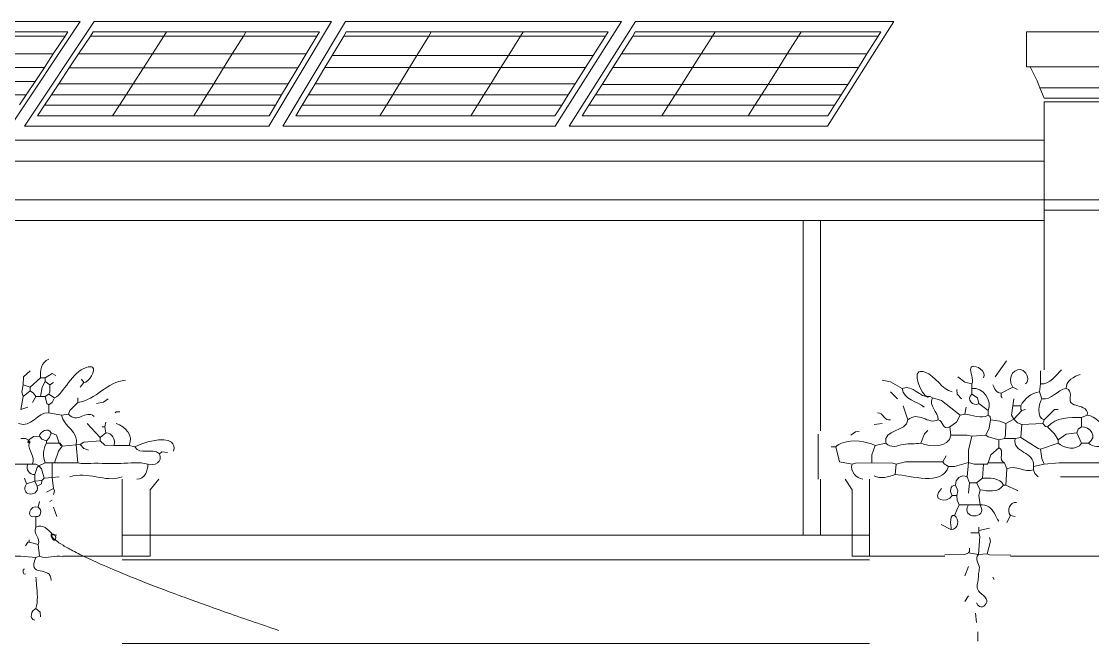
# Model space of a CAD drawing. Header units: millimetres. Extents: x 0 to 19989, y 0 to 8213.
# Drawn here: x 13022 to 16492, y 6199 to 8213 of the extents above; entities that cross this region are included whole.
import ezdxf

# ---------------------------------------------------------------- set-up
doc = ezdxf.new("R2010")
doc.units = ezdxf.units.MM
for name, color, linetype, lineweight in [('ARCH', 7, 'Continuous', 13), ('PLANTS', 94, 'Continuous', 13), ('SOLAR', 7, 'Continuous', 13)]:
    doc.layers.add(name, color=color, linetype=linetype, lineweight=lineweight)

msp = doc.modelspace()

# ---------------------------------------------------------------- linework, layer by layer
at = {"layer": 'ARCH', "color": 7, "lineweight": 13}
for p, q in [((16278.3, 8178.7), (17171.9, 8178.7)), ((16278.3, 8065.6), (16278.3, 8178.7)), ((16289.6, 8065.6), (16278.3, 8065.6)), ((16312.2, 8020.4), (16289.6, 8065.6)), ((16289.6, 8065.6), (17135.7, 8065.6)), ((16321.3, 7997.7), (16312.2, 8020.4)), ((16334.8, 7963.8), (16321.3, 7997.7)), ((16321.3, 7997.7), (17113.1, 7997.7)), ((17092.8, 7963.8), (16334.8, 7963.8)), ((16334.8, 7952.5), (17092.8, 7952.5)), ((16334.8, 7828.1), (16334.8, 7952.5)), ((12601.8, 7828.1), (16334.8, 7828.1)), ((16334.8, 7760.2), (16334.8, 7828.1)), ((12590.5, 7760.2), (16334.8, 7760.2)), ((16334.8, 7635.7), (16334.8, 7760.2)), ((12590.5, 7635.7), (16334.8, 7635.7)), ((17092.8, 7635.7), (16334.8, 7635.7)), ((16334.8, 7635.7), (16334.8, 7601.8)), ((16334.8, 7601.8), (17092.8, 7601.8)), ((16334.8, 7601.8), (16334.8, 7567.9)), ((12590.5, 7567.9), (15554.3, 7567.9)), ((15554.3, 7567.9), (15610.9, 7567.9)), ((15554.3, 7567.9), (15554.3, 6549.8)), ((15610.9, 7567.9), (16334.8, 7567.9)), ((15610.9, 7567.9), (15610.9, 6887.3)), ((16334.8, 7567.9), (16334.8, 7085.1)), ((13348.4, 6730.8), (13348.4, 6549.8)), ((13438.9, 6696.8), (13467.2, 6730.8)), ((13438.9, 6549.8), (13438.9, 6696.8)), ((15610.9, 6730.8), (15610.9, 6549.8)), ((15690, 6730.8), (15712.7, 6696.8)), ((15712.7, 6696.8), (15712.7, 6549.8)), ((15769.2, 6549.8), (15769.2, 6730.8)), ((13348.4, 6549.8), (13438.9, 6549.8)), ((13348.4, 6549.8), (13348.4, 6481.9)), ((13438.9, 6549.8), (15554.3, 6549.8)), ((13438.9, 6481.9), (13438.9, 6549.8)), ((15554.3, 6549.8), (15610.9, 6549.8)), ((15610.9, 6549.8), (15712.7, 6549.8)), ((15712.7, 6549.8), (15769.2, 6549.8)), ((15712.7, 6549.8), (15712.7, 6481.9)), ((15769.2, 6481.9), (15769.2, 6549.8)), ((13348.4, 6481.9), (13156.7, 6481.9)), ((13348.4, 6481.9), (13438.9, 6481.9)), ((13348.4, 6470.6), (15769.2, 6470.6)), ((15712.7, 6481.9), (15769.2, 6481.9)), ((16013.4, 6481.9), (15769.2, 6481.9)), ((16782.9, 6481.9), (16226.4, 6481.9)), ((13348.4, 6199.1), (15769.2, 6199.1))]:
    msp.add_line(p, q, dxfattribs=at)
at = {"layer": 'PLANTS', "color": 94, "lineweight": 13}
for points in [[(16213, 7114.6), (16176.5, 7062.6)], [(13050.5, 7081.4), (13029.1, 7062.6), (13027.9, 7036.2)], [(16323.5, 7081.4), (16323.5, 7040)], [(13084.5, 7058.8), (13050.5, 7028.7)], [(13099.5, 7058.8), (13084.5, 7058.8)], [(13099.5, 7047.5), (13089.3, 7028.7), (13084.5, 6998.5)], [(13099.5, 7058.8), (13122.2, 7073.6), (13133.5, 7066.4)], [(13099.5, 7058.8), (13099.5, 7047.5)], [(13114.6, 7036.2), (13099.5, 7047.5)], [(13125.9, 7043.7), (13114.6, 7036.2)], [(13212.7, 7028.7), (13224, 7043.7)], [(13216.4, 7055.1), (13224, 7043.7)], [(15810.7, 7051.3), (15837.1, 7046.5), (15874.8, 7024.9)], [(16055.8, 7062.6), (16078.4, 7044.9), (16101.1, 7040)], [(13027.9, 6998.5), (13024.1, 7013.6), (13027.9, 7036.2)], [(13027.9, 7036.2), (13050.5, 7028.7)], [(13027.9, 6998.5), (13050.5, 7017.3)], [(13050.5, 7017.3), (13050.5, 7028.7)], [(13050.5, 7017.3), (13061.8, 7009.8), (13069.4, 6998.5)], [(13114.6, 7036.2), (13114.5, 7013.6), (13110.9, 7006)], [(15837.1, 7013.6), (15859.7, 6991)], [(16052, 7021.1), (16053.2, 7006), (16067.1, 6991)], [(16101.1, 7024.9), (16101.1, 7040)], [(16101.1, 7024.9), (16101.1, 7006)], [(16195.3, 7009.8), (16233, 7028.7)], [(16195.3, 7009.8), (16195.3, 6998.5), (16199.1, 6994.7)], [(16233, 7028.7), (16248.1, 7021.1)], [(16323.5, 7040), (16319.8, 7013.6)], [(16327.3, 6991), (16319.8, 7013.6)], [(13020.4, 6957), (13027.9, 6998.5)], [(13058.1, 6979.6), (13069.4, 6998.5)], [(13069.4, 6998.5), (13084.5, 6998.5)], [(13099.5, 6998.5), (13084.5, 6998.5)], [(13099.5, 6998.5), (13110.9, 7006)], [(13110.9, 6972.1), (13104.5, 6976), (13099.5, 6998.5)], [(13129.7, 6994.7), (13110.9, 7006)], [(13129.7, 6994.7), (13122, 6979.6), (13110.9, 6972.1)], [(13175, 6941.9), (13178.9, 6953.2), (13205.1, 6979.6)], [(13205.1, 6979.6), (13205.1, 6994.7)], [(13265.5, 6975.9), (13288.1, 6980.8), (13303.2, 6991)], [(15965.3, 6998.5), (15972.9, 6994.7)], [(16063.3, 6938.2), (16003, 6986), (15972.9, 6994.7)], [(16123.7, 6975.9), (16118.7, 6994.6), (16101.1, 7006)], [(16123.7, 6975.9), (16153.8, 6953.2)], [(16236.8, 6991), (16233, 6968.3)], [(13020.4, 6957), (13043, 6964.6)], [(13110.9, 6972.1), (13110.9, 6945.7)], [(13152.3, 6938.2), (13110.9, 6945.7)], [(13175, 6941.9), (13152.3, 6938.2)], [(13340.9, 6949.5), (13329.6, 6949.5), (13325.8, 6945.7)], [(15893.7, 6923.1), (15878.6, 6968.3)], [(16063.3, 6938.2), (16078.4, 6941.9)], [(16082.2, 6964.6), (16078.4, 6941.9)], [(16153.8, 6953.2), (16153.8, 6938.2)], [(16236.8, 6925), (16229.4, 6938.2), (16233, 6968.3)], [(16259.4, 6968.3), (16233, 6968.3)], [(16236.8, 6925), (16263.2, 6953.2)], [(16259.4, 6968.3), (16259.4, 6957), (16263.2, 6953.2)], [(16274.5, 6957), (16263.2, 6953.2)], [(16334.8, 6923.1), (16368.8, 6956.6), (16380.1, 6957)], [(13235.3, 6911.8), (13276.8, 6866.5)], [(13291.9, 6900.5), (13295.6, 6915.5)], [(15784.3, 6908), (15810.7, 6911.8)], [(16063.3, 6938.2), (16051, 6915.7), (16029.4, 6900.5)], [(16146.3, 6874.1), (16156.6, 6896.7), (16161.4, 6923.1)], [(16161.4, 6923.1), (16160.2, 6934.2), (16153.8, 6938.2)], [(16210.4, 6911.8), (16191.6, 6919.2), (16161.4, 6923.1)], [(16206.6, 6862.7), (16210.3, 6874.1), (16210.4, 6911.8)], [(16236.8, 6925), (16210.4, 6911.8)], [(16236.8, 6925), (16248.1, 6913), (16263.2, 6908)], [(16263.2, 6908), (16259.4, 6866.5)], [(16263.2, 6908), (16331.1, 6911.8)], [(16334.8, 6923.1), (16331.1, 6911.8)], [(16346.2, 6900.5), (16338.8, 6901.7), (16331.1, 6911.8)], [(16455.5, 6930.6), (16474.4, 6938.2)], [(16455.5, 6930.6), (16455.5, 6900.5)], [(13044.9, 6857.1), (13061.8, 6869.1), (13080.7, 6870.3)], [(13103.3, 6855.2), (13088.4, 6860.2), (13080.7, 6870.3)], [(13118.4, 6881.6), (13113.4, 6866.5), (13103.3, 6855.2)], [(13118.4, 6881.6), (13136.2, 6873.9), (13144.8, 6847.7)], [(13295.6, 6881.6), (13276.8, 6866.5)], [(13291.9, 6900.5), (13284.3, 6900.5)], [(13291.9, 6900.5), (13295.6, 6881.6)], [(15603.3, 6876.6), (15603.3, 6730.8)], [(15735.3, 6885.4), (15724, 6884.2), (15708.9, 6874.1)], [(15957.8, 6889.1), (15947.5, 6877.8), (15935.1, 6847.7)], [(16029.4, 6900.5), (16033.2, 6874.1)], [(16033.2, 6874.1), (16086, 6873.9), (16101.1, 6870.3)], [(16089.7, 6785.4), (16089.9, 6825), (16101.1, 6870.3)], [(16146.3, 6874.1), (16101.1, 6870.3)], [(16146.3, 6874.1), (16153.9, 6867.7), (16187.8, 6859)], [(16346.2, 6900.5), (16368.6, 6877.8), (16380.1, 6859)], [(16440.4, 6881.6), (16406.5, 6876.8), (16380.1, 6859)], [(16455.5, 6900.5), (16445.2, 6892.8), (16440.4, 6881.6)], [(16455.5, 6847.7), (16440.4, 6881.6)], [(13020.4, 6862.7), (13035.5, 6862.5), (13044.9, 6857.1)], [(13046.8, 6847.7), (13043, 6851.4), (13044.9, 6857.1)], [(13046.8, 6847.7), (13050.5, 6851.4), (13044.9, 6857.1)], [(13044.9, 6857.1), (13046.8, 6847.7)], [(13103.3, 6855.2), (13103.3, 6847.7)], [(13144.8, 6847.7), (13103.3, 6847.7)], [(13154.2, 6838.2), (13142.2, 6821.3), (13129.7, 6783.6)], [(13148.6, 6843.9), (13148.6, 6847.7), (13144.8, 6847.7)], [(13148.6, 6843.9), (13144.8, 6847.7)], [(13148.6, 6843.9), (13152.3, 6843.9), (13154.2, 6838.2)], [(13148.6, 6843.9), (13148.6, 6840.1), (13154.2, 6838.2)], [(13154.2, 6838.2), (13199.5, 6842)], [(13212.7, 6843.9), (13199.5, 6842)], [(13199.5, 6842), (13205.1, 6783.6)], [(13212.7, 6843.9), (13224, 6851.3), (13276.8, 6855.2)], [(13212.7, 6843.9), (13224, 6830), (13239.1, 6825)], [(13276.8, 6855.2), (13276.8, 6866.5)], [(13276.8, 6855.2), (13291.9, 6841.3), (13322, 6840.1)], [(13371, 6840.1), (13322, 6840.1)], [(13371, 6840.1), (13389.9, 6836.3)], [(15644.8, 6836.3), (15659.9, 6836.3)], [(15659.9, 6836.3), (15672.2, 6787.5), (15712.7, 6779.8)], [(15776.8, 6783.6), (15776.9, 6810), (15788.1, 6840.1)], [(15822, 6847.7), (15788.1, 6840.1)], [(16206.6, 6862.7), (16187.8, 6859)], [(16187.8, 6859), (16187.8, 6832.6)], [(16206.6, 6862.7), (16240.6, 6862.7)], [(16240.6, 6862.7), (16259.4, 6866.5)], [(16259.4, 6866.5), (16316, 6830), (16323.5, 6828.8)], [(16323.5, 6828.8), (16380.1, 6847.7)], [(16380.1, 6847.7), (16380.1, 6859)], [(16478.1, 6847.7), (16455.5, 6847.7)], [(13469.1, 6813.7), (13476.6, 6819.9), (13495.5, 6817.5)], [(16006.8, 6787.3), (16018.1, 6806.2)], [(16187.8, 6832.6), (16162.4, 6810), (16153.8, 6783.6)], [(16334.8, 6779.8), (16327.4, 6798.6), (16323.5, 6828.8)], [(12944.9, 6779.8), (13043, 6779.8)], [(13058.1, 6779.8), (13043, 6779.8)], [(13078.8, 6774.1), (13069.4, 6779.6), (13058.1, 6779.8)], [(13078.8, 6774.1), (13073.2, 6768.4), (13065.6, 6745.9)], [(13078.8, 6774.1), (13099.5, 6783.6)], [(13078.8, 6774.1), (13087, 6764.8), (13095.8, 6734.5)], [(13122.2, 6783.6), (13099.5, 6783.6)], [(13122.2, 6783.6), (13129.7, 6783.6)], [(13122.2, 6783.6), (13122.2, 6736.4)], [(13205.1, 6783.6), (13129.7, 6783.6)], [(15776.8, 6783.6), (15724, 6783.4), (15712.7, 6779.8)], [(15856, 6779.8), (15844.6, 6783.4), (15776.8, 6783.6)], [(15856, 6779.8), (15852.2, 6745.9)], [(15856, 6779.8), (15886.1, 6787.2), (16006.8, 6787.3)], [(16025.6, 6772.2), (16010.7, 6780.8), (16006.8, 6787.3)], [(16025.6, 6772.2), (16044.5, 6772.4), (16089.7, 6785.4)], [(16089.7, 6785.4), (16086, 6738.3)], [(16138.8, 6779.8), (16108.6, 6779.9), (16089.7, 6785.4)], [(16138.8, 6779.8), (16135, 6734.5)], [(16138.8, 6779.8), (16150.1, 6779.8), (16153.8, 6783.6)], [(16206.6, 6783.6), (16153.8, 6783.6)], [(16214.2, 6764.7), (16206.6, 6783.6)], [(16300.9, 6772.2), (16334.8, 6779.8)], [(16300.9, 6772.2), (16300.9, 6760.9)], [(16334.8, 6779.8), (16383.9, 6783.6), (16708.1, 6783.6)], [(13039.2, 6715.7), (13031.7, 6734.5)], [(13065.6, 6745.9), (13065.6, 6725.1)], [(13095.8, 6734.5), (13088.2, 6727)], [(13122.2, 6736.4), (13095.8, 6734.5)], [(13122.2, 6736.4), (13144.8, 6738.3)], [(13125.9, 6700.6), (13122.2, 6736.4)], [(16093.5, 6719.5), (16086, 6738.3)], [(16116.1, 6719.5), (16135, 6734.5)], [(16210.4, 6711.9), (16214.2, 6764.7)], [(16300.9, 6760.9), (16304.8, 6749.6), (16316, 6738.3)], [(13039.2, 6715.7), (13065.6, 6725.1)], [(13065.6, 6725.1), (13088.2, 6727)], [(13073.2, 6708.1), (13065.6, 6725.1)], [(13073.2, 6708.1), (13087, 6715.8), (13088.2, 6727)], [(13125.9, 6700.6), (13103.3, 6689.3)], [(13125.9, 6700.6), (13129.4, 6693.1), (13125.9, 6681.7)], [(16052, 6678), (16055.7, 6693.1), (16048.3, 6711.9)], [(16089.7, 6685.5), (16093.5, 6719.5)], [(16116.1, 6719.5), (16093.5, 6719.5)], [(16127.4, 6696.8), (16116.1, 6719.5)], [(16127.4, 6696.8), (16123.7, 6678), (16127.4, 6647.8)], [(16210.4, 6711.9), (16202.9, 6711.9)], [(16210.4, 6711.9), (16248.1, 6694.1), (16250.2, 6693.9)], [(13114.6, 6659.1), (13122.2, 6662.9)], [(16037, 6678), (16052, 6678)], [(16059.6, 6647.8), (16053.1, 6662.9), (16052, 6678)], [(13080.7, 6659.1), (13076.9, 6640.3)], [(13125.9, 6640.3), (13137.3, 6610.1)], [(16059.6, 6647.8), (16044.5, 6613.9)], [(16089.7, 6647.8), (16059.6, 6647.8)], [(16089.7, 6647.8), (16127.4, 6647.8)], [(13069.4, 6610.1), (13069.4, 6576.2)], [(16225.5, 6613.9), (16214.2, 6591.3)], [(16240.8, 6610.7), (16225.5, 6613.9)], [(16033.2, 6568.6), (16001.9, 6584.2)], [(16123.7, 6564.9), (16123.7, 6576.2)], [(16123.7, 6564.9), (16157.6, 6572.4)], [(16123.7, 6564.9), (16123.7, 6557.3)], [(13035.4, 6515.8), (13043, 6527.1), (13046.8, 6527.1)], [(13046.8, 6527.1), (13046.8, 6534.7)], [(13046.8, 6527.1), (13076.9, 6519.6)], [(16097.3, 6557.3), (16123.7, 6557.3)], [(16121.8, 6487.6), (16126.3, 6546), (16123.7, 6557.3)], [(16150.1, 6489.4), (16161.1, 6530.9), (16157.6, 6542.2)], [(13076.9, 6519.6), (13080.7, 6481.9)], [(16013, 6486), (16078.4, 6487.8), (16089.7, 6493.2)], [(16093.5, 6508.3), (16093.5, 6497), (16089.7, 6493.2)], [(16121.8, 6487.6), (16089.7, 6493.2)], [(16121.8, 6487.6), (16150.1, 6489.4)], [(16226.8, 6485.7), (16157.6, 6485.8), (16150.1, 6489.4)], [(13069.4, 6478.1), (13020.4, 6481.9), (12951.9, 6481.9)], [(13069.4, 6478.1), (13080.7, 6481.9)], [(16078.4, 6417.8), (16089.7, 6448)], [(16172.7, 6406.5), (16168.9, 6414)], [(16078.4, 6334.8), (16089.7, 6353.7)], [(13069.4, 6312.2), (13083.4, 6300.9), (13084.5, 6285.8)], [(16112.4, 6297.1), (16116.1, 6267)], [(16119.9, 6206.6), (16119.9, 6236.8)]]:
    msp.add_lwpolyline(points, dxfattribs=at)
for points in [[(13084.5, 7058.8), (13081.3, 7081.1), (13085.1, 7110.3), (13110.9, 7119.2)], [(16323.5, 7040), (16353.1, 7035.6), (16374.2, 7070.2), (16391.4, 7085.2)], [(13205.1, 6979.6), (13264.4, 6987.3), (13298.4, 7047.4), (13359.7, 7051.3)], [(16406.5, 7024.9), (16403.3, 7049), (16434.7, 7064.5), (16451.7, 7070.1)], [(15965.3, 6998.5), (15929.6, 6992.8), (15911.8, 7038.9), (15874.8, 7024.9)], [(15946.5, 6964.6), (15927.5, 6980.6), (15877.7, 6990.2), (15874.8, 7024.9)], [(16101.1, 7024.9), (16135.9, 7028.7), (16169.2, 6985.7), (16153.8, 6953.2)], [(16195.3, 7009.8), (16181.1, 7008.7), (16173, 7025.5), (16168.9, 7036.2)], [(16319.8, 7013.6), (16293.1, 7010.8), (16270.9, 6991.6), (16259.4, 6968.3)], [(16327.3, 6991), (16360, 6986.5), (16376.6, 7020.7), (16406.5, 7024.9)], [(15991.7, 6923.1), (15992.2, 6949.4), (15959.3, 6967.7), (15972.9, 6994.7)], [(16123.7, 6975.9), (16105.8, 6964.1), (16079.5, 6992.2), (16101.1, 7006)], [(16334.8, 6923.1), (16307.4, 6930.6), (16319.8, 6979.1), (16327.3, 6991)], [(13012.8, 6911.8), (13054.8, 6894.7), (13072.2, 6949.3), (13110.9, 6945.7)], [(13175, 6941.9), (13201.7, 6907.2), (13230.4, 6958.2), (13257.9, 6934.4)], [(15837.1, 6923.1), (15817.7, 6918.1), (15813.9, 6947.4), (15795.6, 6945.7)], [(15893.7, 6923.1), (15926.8, 6953.8), (15959.9, 6906.1), (15991.7, 6923.1)], [(16078.4, 6941.9), (16101.1, 6939.4), (16131.5, 6924), (16153.8, 6938.2)], [(13152.3, 6938.2), (13158.5, 6901.8), (13210, 6884.9), (13199.5, 6842)], [(13371, 6840.1), (13386.8, 6872.7), (13358.5, 6901.6), (13329.6, 6911.8)], [(15822, 6847.7), (15813.1, 6895.1), (15888.5, 6882.2), (15893.7, 6923.1)], [(16029.4, 6900.5), (16004.5, 6887.8), (16009.2, 6919.8), (15991.7, 6923.1)], [(16455.5, 6930.6), (16418.2, 6932.2), (16372.7, 6931.5), (16346.2, 6900.5)], [(16546, 6900.5), (16517.6, 6905.4), (16503.2, 6934.7), (16474.4, 6938.2)], [(13118.4, 6881.6), (13110.5, 6899.2), (13081.9, 6886), (13080.7, 6870.3)], [(13295.6, 6881.6), (13315.5, 6881.6), (13328.4, 6858.8), (13322, 6840.1)], [(15935.1, 6847.7), (15967.9, 6834.5), (16025.2, 6830.8), (16033.2, 6874.1)], [(16478.1, 6847.7), (16510.8, 6867.9), (16483.9, 6902.8), (16455.5, 6900.5)], [(13046.8, 6847.7), (13043.2, 6823.4), (13068.2, 6805.1), (13058.1, 6779.8)], [(13099.5, 6783.6), (13091.1, 6803.8), (13092.2, 6828.6), (13103.3, 6847.7)], [(13389.9, 6836.3), (13405.3, 6805.7), (13446.4, 6834.9), (13469.1, 6813.7)], [(16300.9, 6772.2), (16305.3, 6823.3), (16232.7, 6812.8), (16240.6, 6862.7)], [(16455.5, 6847.7), (16441.3, 6821.5), (16398.1, 6831.1), (16380.1, 6847.7)], [(16478.1, 6847.7), (16492.7, 6833.6), (16517.8, 6833.9), (16534.7, 6843.9)], [(13469.1, 6813.7), (13482.3, 6787.1), (13452, 6772.3), (13431.4, 6779.8)], [(16206.6, 6783.6), (16183.7, 6792.6), (16209.1, 6826.4), (16187.8, 6832.6)], [(13065.6, 6745.9), (13049.3, 6745.6), (13034.1, 6762.6), (13043, 6779.8)], [(13395.6, 6730.8), (13422.2, 6732.2), (13432.5, 6758.2), (13431.4, 6779.8)], [(15747.7, 6730.8), (15725.9, 6734.7), (15705.4, 6754.9), (15712.7, 6779.8)], [(16025.6, 6772.2), (16002.4, 6705.6), (15904.4, 6744.6), (15852.2, 6745.9)], [(16214.2, 6764.7), (16243.8, 6778.9), (16270.8, 6751.5), (16300.9, 6760.9)], [(13178.7, 6738.3), (13236.9, 6759), (13290.9, 6718.4), (13348.4, 6738.3)], [(15784.3, 6742.1), (15804.5, 6729.3), (15831.8, 6740.1), (15852.2, 6745.9)], [(16048.3, 6711.9), (16045.8, 6730.3), (16066.2, 6750), (16086, 6738.3)], [(16202.9, 6711.9), (16193.7, 6737.7), (16153.3, 6734.5), (16135, 6734.5)], [(16387.6, 6738.3), (16478.1, 6738.3), (16568.6, 6738.3), (16659.1, 6738.3)], [(16037, 6678), (16020.3, 6650.5), (15963.3, 6662.9), (16003, 6700.6)], [(16037, 6678), (16029, 6689.1), (16029.3, 6711.7), (16048.3, 6711.9)], [(16127.4, 6696.8), (16150.5, 6692.7), (16187.6, 6686.1), (16202.9, 6711.9)], [(13076.9, 6640.3), (13049.2, 6652), (13033.8, 6600.6), (13069.4, 6610.1)], [(13076.9, 6640.3), (13090.5, 6632.4), (13085.6, 6608.1), (13069.4, 6610.1)], [(16089.7, 6647.8), (16062, 6601.2), (16155.6, 6599.5), (16127.4, 6647.8)], [(16245.8, 6655.2), (16223.9, 6658.9), (16214, 6630.2), (16225.5, 6613.9)], [(16033.2, 6568.6), (16037.6, 6563.3), (16022.2, 6618.9), (16044.5, 6613.9)], [(16033.2, 6568.6), (16058.4, 6566.9), (16061.8, 6601.7), (16044.5, 6613.9)], [(13069.4, 6576.2), (13058, 6554.1), (13086.2, 6541.2), (13076.9, 6519.6)], [(13122.2, 6553.5), (13109.7, 6566.7), (13090.5, 6588), (13069.4, 6576.2)], [(13069.4, 6478.1), (13036.4, 6410), (13121.2, 6454.8), (13118.4, 6402.7)], [(13080.7, 6481.9), (13105.3, 6471.1), (13131.2, 6487.9), (13156.1, 6479.4)], [(13031.7, 6440.4), (13024.3, 6440.5), (13027.7, 6417.6), (13035.4, 6425.3)], [(13069.4, 6312.2), (13054.4, 6308.4), (13045.9, 6278.5), (13065.6, 6274.5)]]:
    msp.add_open_spline(points, degree=3, dxfattribs=at)
for points, knots in [([(13129.7, 6994.7), (13160.6, 7009.2), (13189.3, 7089.4), (13272.4, 7099), (13241.8, 7043.7), (13224, 7043.7)], [0, 0, 0, 0, 0.618362, 0.717696, 1, 1, 1, 1]), ([(16037, 7013.6), (16003.2, 7020.2), (15979.6, 7075), (15900, 7085.9), (15948.2, 6981.5), (15965.3, 6998.5)], [0, 0, 0, 0, 0.477604, 0.578622, 1, 1, 1, 1]), ([(16138.8, 7058.8), (16150.5, 7081), (16107.9, 7104.3), (16090.8, 7084.8), (16108.5, 7053.1), (16101.1, 7040)], [0, 0, 0, 0, 0.492764, 0.576486, 1, 1, 1, 1]), ([(16274.5, 7040), (16288.6, 7049.8), (16263.5, 7117.2), (16210.2, 7062.8), (16233, 7028.7)], [0, 0, 0, 0, 0.362977, 1, 1, 1, 1]), ([(16406.5, 7024.9), (16429.1, 7016.2), (16402.3, 6970.5), (16460.4, 6969.5), (16477.2, 6950.6), (16474.4, 6938.2)], [0, 0, 0, 0, 0.400074, 0.771719, 1, 1, 1, 1]), ([(13389.9, 6836.3), (13415, 6848.4), (13504, 6877.8), (13519.2, 6835.4), (13514.3, 6821.3)], [0, 0, 0, 0, 0.77358, 1, 1, 1, 1]), ([(15659.9, 6836.3), (15666.3, 6841.6), (15703.5, 6861.6), (15757.1, 6854.6), (15788.1, 6840.1)], [0, 0, 0, 0, 0.200404, 1, 1, 1, 1]), ([(15822, 6847.7), (15838.5, 6829.7), (15876.9, 6849.1), (15916.8, 6844.5), (15935.1, 6847.7)], [0, 0, 0, 0, 0.517654, 1, 1, 1, 1]), ([(13205.1, 6783.6), (13218.9, 6780.8), (13265.4, 6784.3), (13341.1, 6778.8), (13402.6, 6787.5), (13431.4, 6779.8)], [0, 0, 0, 0, 0.184612, 0.615957, 1, 1, 1, 1]), ([(13073.2, 6708.1), (13077.7, 6688.3), (13045.1, 6673.8), (13026.6, 6698), (13039.2, 6715.7)], [0, 0, 0, 0, 0.528816, 1, 1, 1, 1]), ([(16127.4, 6647.8), (16148.8, 6650.9), (16173.6, 6630.6), (16181.8, 6601.4), (16187.8, 6595)], [0, 0, 0, 0, 0.651435, 1, 1, 1, 1]), ([(13136.5, 6550.4), (13110.2, 6557.1), (13130.7, 6520.8), (13136.5, 6550.4), (13110.2, 6557.1), (13130.7, 6520.8)], [-1, -0.551041, -0.227421, 0, 0.448959, 0.772579, 1, 1.448959, 1.772579, 2]), ([(16121.8, 6487.6), (16108.5, 6473.7), (16131.3, 6452.3), (16121.5, 6428.1), (16123.2, 6405.7), (16105.9, 6365.3), (16173.7, 6343.9), (16126.9, 6306.1), (16116.1, 6331.1)], [0, 0, 0, 0, 0.219427, 0.313542, 0.369396, 0.549329, 0.820742, 1, 1, 1, 1]), ([(13069.4, 6312.2), (13076.1, 6337), (13072.8, 6372.1), (13070.2, 6405.4), (13069.4, 6414)], [0, 0, 0, 0, 0.736664, 1, 1, 1, 1])]:
    msp.add_open_spline(points, degree=3, knots=knots, dxfattribs=at)
at = {"layer": 'SOLAR', "color": 7, "lineweight": 13}
for p, q in [((12522.6, 8212.7), (13212.7, 8212.7)), ((13212.7, 8212.7), (12986.4, 7873.3)), ((13031.7, 7873.3), (13257.9, 8212.7)), ((13257.9, 8212.7), (14027.1, 8212.7)), ((14027.1, 8212.7), (13823.5, 7873.3)), ((13868.8, 7873.3), (14072.4, 8212.7)), ((14072.4, 8212.7), (14966.1, 8212.7)), ((14966.1, 8212.7), (14751.1, 7873.3)), ((14796.4, 7873.3), (15011.3, 8212.7)), ((15011.3, 8212.7), (15848.4, 8212.7)), ((15848.4, 8212.7), (15633.5, 7873.3)), ((12952.3, 8165.5), (13164, 8165.5)), ((12960.8, 8178.7), (13172.9, 8178.7)), ((13164, 8165.5), (13125.5, 8107.5)), ((13172.9, 8178.7), (13164, 8165.5)), ((13207.2, 8107.5), (13245.8, 8165.5)), ((13245.8, 8165.5), (13254.6, 8178.7)), ((13245.8, 8165.5), (13483.9, 8165.5)), ((13254.6, 8178.7), (13492.5, 8178.7)), ((13483.9, 8165.5), (13446.5, 8107.5)), ((13492.5, 8178.7), (13483.9, 8165.5)), ((13483.9, 8165.5), (13741.4, 8165.5)), ((13492.5, 8178.7), (13749.6, 8178.7)), ((13741.4, 8165.5), (13705.3, 8107.5)), ((13749.6, 8178.7), (13741.4, 8165.5)), ((13741.4, 8165.5), (13979.5, 8165.5)), ((13749.6, 8178.7), (13987.5, 8178.7)), ((13979.5, 8165.5), (13944.6, 8107.5)), ((13987.5, 8178.7), (13979.5, 8165.5)), ((14028.6, 8102.6), (14066.4, 8165.5)), ((14066.4, 8165.5), (14074.3, 8178.7)), ((14066.4, 8165.5), (14341.5, 8165.5)), ((14074.3, 8178.7), (14349.5, 8178.7)), ((14341.5, 8165.5), (14303, 8102.6)), ((14349.5, 8178.7), (14341.5, 8165.5)), ((14341.5, 8165.5), (14638.8, 8165.5)), ((14349.5, 8178.7), (14647.1, 8178.7)), ((14638.8, 8165.5), (14599.7, 8102.6)), ((14647.1, 8178.7), (14638.8, 8165.5)), ((14638.8, 8165.5), (14913.9, 8165.5)), ((14647.1, 8178.7), (14922.3, 8178.7)), ((14913.9, 8165.5), (14874.1, 8102.6)), ((14922.3, 8178.7), (14913.9, 8165.5)), ((14965.6, 8107.5), (15002.4, 8165.5)), ((15002.4, 8165.5), (15010.7, 8178.7)), ((15002.4, 8165.5), (15260.5, 8165.5)), ((15010.7, 8178.7), (15268.9, 8178.7)), ((15260.5, 8165.5), (15223.7, 8107.5)), ((15268.9, 8178.7), (15260.5, 8165.5)), ((15260.5, 8165.5), (15539.5, 8165.5)), ((15268.9, 8178.7), (15547.9, 8178.7)), ((15539.5, 8165.5), (15502.8, 8107.5)), ((15547.9, 8178.7), (15539.5, 8165.5)), ((15539.5, 8165.5), (15797.6, 8165.5)), ((15547.9, 8178.7), (15806, 8178.7)), ((15797.6, 8165.5), (15760.9, 8107.5)), ((15806, 8178.7), (15797.6, 8165.5)), ((12914.9, 8107.5), (13125.5, 8107.5)), ((13125.5, 8107.5), (13096.5, 8063.9)), ((13177.2, 8062.3), (13207.2, 8107.5)), ((13207.2, 8107.5), (13446.5, 8107.5)), ((13446.5, 8107.5), (13417.4, 8062.3)), ((13446.5, 8107.5), (13705.3, 8107.5)), ((13705.3, 8107.5), (13677.2, 8062.3)), ((13705.3, 8107.5), (13944.6, 8107.5)), ((13944.6, 8107.5), (13917.5, 8062.3)), ((14005.4, 8063.9), (14028.6, 8102.6)), ((14028.6, 8102.6), (14303, 8102.6)), ((14303, 8102.6), (14279.4, 8063.9)), ((14303, 8102.6), (14599.7, 8102.6)), ((14599.7, 8102.6), (14575.6, 8063.9)), ((14599.7, 8102.6), (14874.1, 8102.6)), ((14874.1, 8102.6), (14849.7, 8063.9)), ((14938, 8063.9), (14965.6, 8107.5)), ((14965.6, 8107.5), (15223.7, 8107.5)), ((15223.7, 8107.5), (15196.2, 8063.9)), ((15223.7, 8107.5), (15502.8, 8107.5)), ((15502.8, 8107.5), (15475.2, 8063.9)), ((15502.8, 8107.5), (15760.9, 8107.5)), ((15760.9, 8107.5), (15733.3, 8063.9)), ((12886.8, 8063.9), (13096.5, 8063.9)), ((13096.5, 8063.9), (13066.5, 8018.8)), ((13142.9, 8010.7), (13177.2, 8062.3)), ((13177.2, 8062.3), (13417.4, 8062.3)), ((13417.4, 8062.3), (13384.2, 8010.7)), ((13417.4, 8062.3), (13677.2, 8062.3)), ((13677.2, 8062.3), (13645.1, 8010.7)), ((13677.2, 8062.3), (13917.5, 8062.3)), ((13917.5, 8062.3), (13886.4, 8010.7)), ((13973.4, 8010.7), (14005.4, 8063.9)), ((14005.4, 8063.9), (14279.4, 8063.9)), ((14279.4, 8063.9), (14246.9, 8010.7)), ((14279.4, 8063.9), (14575.6, 8063.9)), ((14575.6, 8063.9), (14542.5, 8010.7)), ((14575.6, 8063.9), (14849.7, 8063.9)), ((14849.7, 8063.9), (14816, 8010.7)), ((14903.3, 8009.1), (14938, 8063.9)), ((14938, 8063.9), (15196.2, 8063.9)), ((15196.2, 8063.9), (15161.4, 8009.1)), ((15196.2, 8063.9), (15475.2, 8063.9)), ((15475.2, 8063.9), (15440.5, 8009.1)), ((15475.2, 8063.9), (15733.3, 8063.9)), ((15733.3, 8063.9), (15698.6, 8009.1)), ((12857.7, 8018.8), (13066.5, 8018.8)), ((13066.5, 8018.8), (13037.6, 7975.3)), ((13119.3, 7975.3), (13142.9, 8010.7)), ((13142.9, 8010.7), (13384.2, 8010.7)), ((13384.2, 8010.7), (13361.3, 7975.3)), ((13384.2, 8010.7), (13645.1, 8010.7)), ((13645.1, 8010.7), (13623, 7975.3)), ((13645.1, 8010.7), (13886.4, 8010.7)), ((13886.4, 8010.7), (13865.1, 7975.3)), ((13952.1, 7975.3), (13973.4, 8010.7)), ((13973.4, 8010.7), (14246.9, 8010.7)), ((14246.9, 8010.7), (14225.2, 7975.3)), ((14246.9, 8010.7), (14542.5, 8010.7)), ((14542.5, 8010.7), (14520.5, 7975.3)), ((14542.5, 8010.7), (14816, 8010.7)), ((14816, 8010.7), (14793.6, 7975.3)), ((14881.9, 7975.3), (14903.3, 8009.1)), ((14903.3, 8009.1), (15161.4, 8009.1)), ((15161.4, 8009.1), (15140, 7975.3)), ((15161.4, 8009.1), (15440.5, 8009.1)), ((15440.5, 8009.1), (15419, 7975.3)), ((15440.5, 8009.1), (15698.6, 8009.1)), ((15698.6, 8009.1), (15677.1, 7975.3)), ((12829.7, 7975.3), (13037.6, 7975.3)), ((13037.6, 7975.3), (13016.1, 7943)), ((13096.8, 7941.4), (13119.3, 7975.3)), ((13119.3, 7975.3), (13361.3, 7975.3)), ((13361.3, 7975.3), (13339.5, 7941.4)), ((13361.3, 7975.3), (13623, 7975.3)), ((13623, 7975.3), (13602, 7941.4)), ((13623, 7975.3), (13865.1, 7975.3)), ((13865.1, 7975.3), (13844.7, 7941.4)), ((13931.8, 7941.4), (13952.1, 7975.3)), ((13952.1, 7975.3), (14225.2, 7975.3)), ((14225.2, 7975.3), (14204.5, 7941.4)), ((14225.2, 7975.3), (14520.5, 7975.3)), ((14520.5, 7975.3), (14499.4, 7941.4)), ((14520.5, 7975.3), (14793.6, 7975.3)), ((14793.6, 7975.3), (14772.2, 7941.4)), ((14860.5, 7941.4), (14881.9, 7975.3)), ((14881.9, 7975.3), (15140, 7975.3)), ((15140, 7975.3), (15118.6, 7941.4)), ((15140, 7975.3), (15419, 7975.3)), ((15419, 7975.3), (15397.6, 7941.4)), ((15419, 7975.3), (15677.1, 7975.3)), ((15677.1, 7975.3), (15655.7, 7941.4)), ((13074, 7907.2), (13096.8, 7941.4)), ((13096.8, 7941.4), (13339.5, 7941.4)), ((13339.5, 7941.4), (13317.5, 7907.2)), ((13339.5, 7941.4), (13602, 7941.4)), ((13602, 7941.4), (13580.7, 7907.2)), ((13602, 7941.4), (13844.7, 7941.4)), ((13844.7, 7941.4), (13824.2, 7907.2)), ((13911.2, 7907.2), (13931.8, 7941.4)), ((13931.8, 7941.4), (14204.5, 7941.4)), ((14204.5, 7941.4), (14183.6, 7907.2)), ((14204.5, 7941.4), (14499.4, 7941.4)), ((14499.4, 7941.4), (14478.1, 7907.2)), ((14499.4, 7941.4), (14772.2, 7941.4)), ((14772.2, 7941.4), (14750.5, 7907.2)), ((14838.8, 7907.2), (14860.5, 7941.4)), ((14860.5, 7941.4), (15118.6, 7941.4)), ((15118.6, 7941.4), (15096.9, 7907.2)), ((15118.6, 7941.4), (15397.6, 7941.4)), ((15397.6, 7941.4), (15375.9, 7907.2)), ((15397.6, 7941.4), (15655.7, 7941.4)), ((15655.7, 7941.4), (15634, 7907.2)), ((13317.5, 7907.2), (13074, 7907.2)), ((13580.7, 7907.2), (13317.5, 7907.2)), ((13824.2, 7907.2), (13580.7, 7907.2)), ((14183.6, 7907.2), (13911.2, 7907.2)), ((14478.1, 7907.2), (14183.6, 7907.2)), ((14750.5, 7907.2), (14478.1, 7907.2)), ((15096.9, 7907.2), (14838.8, 7907.2)), ((15375.9, 7907.2), (15096.9, 7907.2)), ((15634, 7907.2), (15375.9, 7907.2)), ((13823.5, 7873.3), (13031.7, 7873.3)), ((14751.1, 7873.3), (13868.8, 7873.3)), ((15633.5, 7873.3), (14796.4, 7873.3))]:
    msp.add_line(p, q, dxfattribs=at)

doc.saveas('drawing.dxf')
